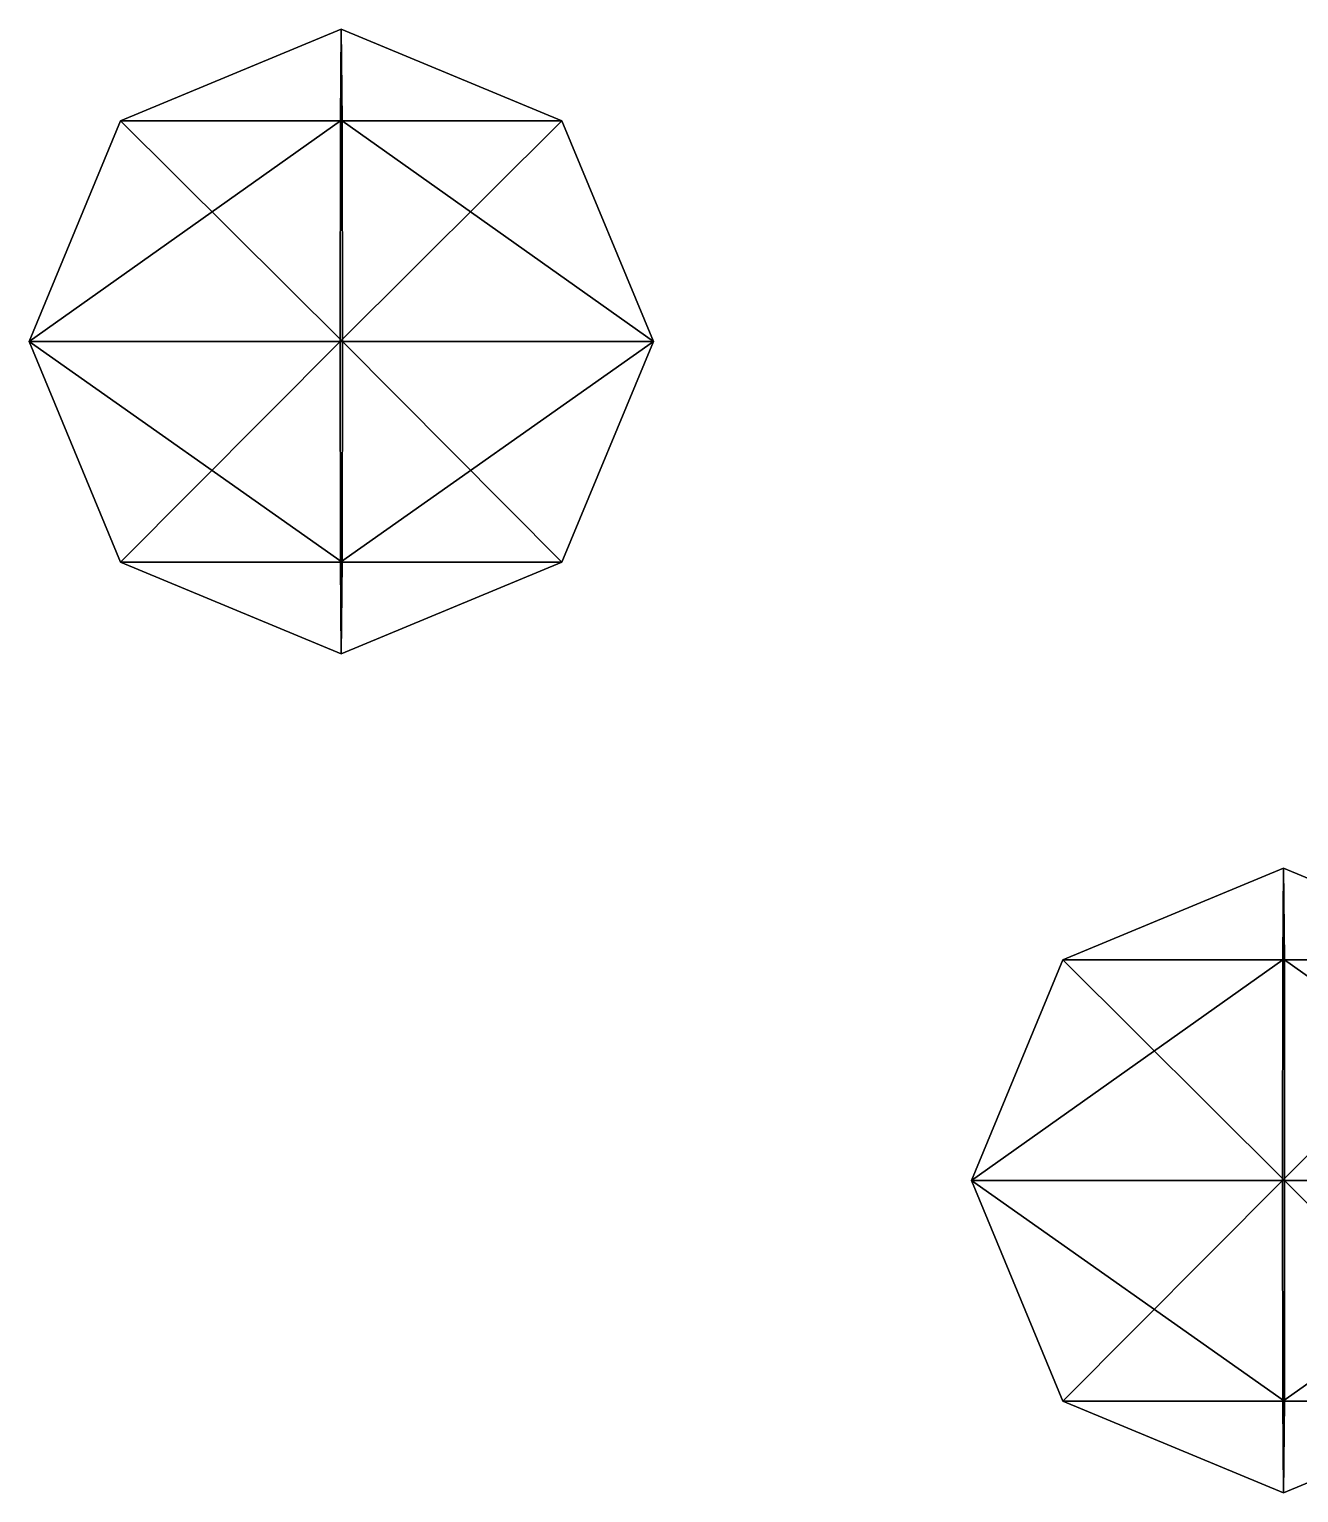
# Model space of a CAD drawing. Header units: metres. Extents: x -221 to 289, y -256 to 250.
# Drawn here: x 115.59 to 131.86, y 96.7 to 115.45 of the extents above; entities that cross this region are included whole.
import ezdxf

# ---------------------------------------------------------------- set-up
doc = ezdxf.new("R2010")
doc.units = ezdxf.units.M

msp = doc.modelspace()

# ---------------------------------------------------------------- linework, layer by layer
for p, q in [((119.58693, 115.450226, -654.08386), (116.758514, 114.278656, -654.0744)), ((119.58693, 115.450226, -654.08386), (119.57747, 114.278656, -656.9123)), ((119.58693, 115.450226, -654.08386), (122.415344, 114.278656, -654.0933)), ((119.58693, 115.450226, -654.08386), (119.59639, 114.278656, -651.25543)), ((116.758514, 114.278656, -654.0744), (115.58695, 111.450226, -654.0705)), ((119.57747, 114.278656, -656.9123), (115.58695, 111.450226, -654.0705)), ((119.59639, 114.278656, -651.25543), (116.758514, 114.278656, -654.0744)), ((116.758514, 114.278656, -654.0744), (119.57747, 114.278656, -656.9123)), ((116.758514, 114.278656, -654.0744), (119.6003, 111.450226, -650.08386)), ((119.57747, 114.278656, -656.9123), (119.57355, 111.450226, -658.08386)), ((122.415344, 114.278656, -654.0933), (119.57355, 111.450226, -658.08386)), ((119.57747, 114.278656, -656.9123), (122.415344, 114.278656, -654.0933)), ((122.415344, 114.278656, -654.0933), (119.59639, 114.278656, -651.25543)), ((119.59639, 114.278656, -651.25543), (123.58691, 111.450226, -654.0972)), ((119.59639, 114.278656, -651.25543), (119.6003, 111.450226, -650.08386)), ((122.415344, 114.278656, -654.0933), (123.58691, 111.450226, -654.0972)), ((119.6003, 111.450226, -650.08386), (115.58695, 111.450226, -654.0705)), ((115.58695, 111.450226, -654.0705), (119.57355, 111.450226, -658.08386)), ((115.58695, 111.450226, -654.0705), (119.59639, 108.621796, -651.25543)), ((115.58695, 111.450226, -654.0705), (116.758514, 108.621796, -654.0744)), ((119.57355, 111.450226, -658.08386), (116.758514, 108.621796, -654.0744)), ((119.57355, 111.450226, -658.08386), (123.58691, 111.450226, -654.0972)), ((119.57355, 111.450226, -658.08386), (119.57747, 108.621796, -656.9123)), ((123.58691, 111.450226, -654.0972), (119.57747, 108.621796, -656.9123)), ((119.6003, 111.450226, -650.08386), (119.59639, 108.621796, -651.25543)), ((123.58691, 111.450226, -654.0972), (119.6003, 111.450226, -650.08386)), ((119.6003, 111.450226, -650.08386), (122.415344, 108.621796, -654.0933)), ((123.58691, 111.450226, -654.0972), (122.415344, 108.621796, -654.0933)), ((119.59639, 108.621796, -651.25543), (116.758514, 108.621796, -654.0744)), ((116.758514, 108.621796, -654.0744), (119.57747, 108.621796, -656.9123)), ((116.758514, 108.621796, -654.0744), (119.58693, 107.450226, -654.08386)), ((119.57747, 108.621796, -656.9123), (122.415344, 108.621796, -654.0933)), ((119.57747, 108.621796, -656.9123), (119.58693, 107.450226, -654.08386)), ((122.415344, 108.621796, -654.0933), (119.58693, 107.450226, -654.08386)), ((119.59639, 108.621796, -651.25543), (119.58693, 107.450226, -654.08386)), ((122.415344, 108.621796, -654.0933), (119.59639, 108.621796, -651.25543)), ((131.66609, 104.70117, -673.323), (128.83768, 103.5296, -673.31354)), ((131.66609, 104.70117, -673.323), (131.65663, 103.5296, -676.1514)), ((131.66609, 104.70117, -673.323), (134.4945, 103.5296, -673.33246)), ((131.66609, 104.70117, -673.323), (131.67555, 103.5296, -670.49457)), ((128.83768, 103.5296, -673.31354), (127.666115, 100.70117, -673.30963)), ((131.65663, 103.5296, -676.1514), (127.666115, 100.70117, -673.30963)), ((131.67555, 103.5296, -670.49457), (128.83768, 103.5296, -673.31354)), ((128.83768, 103.5296, -673.31354), (131.65663, 103.5296, -676.1514)), ((128.83768, 103.5296, -673.31354), (131.67947, 100.70117, -669.323)), ((131.65663, 103.5296, -676.1514), (131.65271, 100.70117, -677.323)), ((134.4945, 103.5296, -673.33246), (131.65271, 100.70117, -677.323)), ((131.65663, 103.5296, -676.1514), (134.4945, 103.5296, -673.33246)), ((134.4945, 103.5296, -673.33246), (131.67555, 103.5296, -670.49457)), ((131.67555, 103.5296, -670.49457), (135.66608, 100.70117, -673.33636)), ((131.67555, 103.5296, -670.49457), (131.67947, 100.70117, -669.323)), ((131.67947, 100.70117, -669.323), (127.666115, 100.70117, -673.30963)), ((127.666115, 100.70117, -673.30963), (131.65271, 100.70117, -677.323)), ((127.666115, 100.70117, -673.30963), (131.67555, 97.87274, -670.49457)), ((127.666115, 100.70117, -673.30963), (128.83768, 97.87274, -673.31354)), ((131.65271, 100.70117, -677.323), (128.83768, 97.87274, -673.31354)), ((131.65271, 100.70117, -677.323), (135.66608, 100.70117, -673.33636)), ((131.65271, 100.70117, -677.323), (131.65663, 97.87274, -676.1514)), ((135.66608, 100.70117, -673.33636), (131.65663, 97.87274, -676.1514)), ((131.67947, 100.70117, -669.323), (131.67555, 97.87274, -670.49457)), ((135.66608, 100.70117, -673.33636), (131.67947, 100.70117, -669.323)), ((131.67947, 100.70117, -669.323), (134.4945, 97.87274, -673.33246)), ((131.67555, 97.87274, -670.49457), (128.83768, 97.87274, -673.31354)), ((128.83768, 97.87274, -673.31354), (131.65663, 97.87274, -676.1514)), ((128.83768, 97.87274, -673.31354), (131.66609, 96.70117, -673.323)), ((131.65663, 97.87274, -676.1514), (134.4945, 97.87274, -673.33246)), ((131.65663, 97.87274, -676.1514), (131.66609, 96.70117, -673.323)), ((134.4945, 97.87274, -673.33246), (131.66609, 96.70117, -673.323)), ((131.67555, 97.87274, -670.49457), (131.66609, 96.70117, -673.323)), ((134.4945, 97.87274, -673.33246), (131.67555, 97.87274, -670.49457))]:
    msp.add_line(p, q)
for points in [[(119.59639, 114.278656, -651.25543), (119.58693, 115.450226, -654.08386), (116.758514, 114.278656, -654.0744), (116.75861, 114.278755, -654.0743)], [(116.758514, 114.278656, -654.0744), (119.58693, 115.450226, -654.08386), (119.57747, 114.278656, -656.9123), (119.57757, 114.278755, -656.9122)], [(119.57747, 114.278656, -656.9123), (119.58693, 115.450226, -654.08386), (122.415344, 114.278656, -654.0933), (122.41544, 114.278755, -654.0932)], [(122.415344, 114.278656, -654.0933), (119.58693, 115.450226, -654.08386), (119.59639, 114.278656, -651.25543), (119.59649, 114.278755, -651.2553)], [(115.58695, 111.450226, -654.0705), (116.758514, 114.278656, -654.0744), (119.57747, 114.278656, -656.9123), (119.57757, 114.278755, -656.9122)], [(119.6003, 111.450226, -650.08386), (116.758514, 114.278656, -654.0744), (115.58695, 111.450226, -654.0705), (115.58705, 111.450325, -654.0704)], [(115.58695, 111.450226, -654.0705), (119.57747, 114.278656, -656.9123), (119.57355, 111.450226, -658.08386), (119.57365, 111.450325, -658.08374)], [(119.6003, 111.450226, -650.08386), (119.59639, 114.278656, -651.25543), (116.758514, 114.278656, -654.0744), (116.75861, 114.278755, -654.0743)], [(119.57355, 111.450226, -658.08386), (119.57747, 114.278656, -656.9123), (122.415344, 114.278656, -654.0933), (122.41544, 114.278755, -654.0932)], [(119.57355, 111.450226, -658.08386), (122.415344, 114.278656, -654.0933), (123.58691, 111.450226, -654.0972), (123.587006, 111.450325, -654.0971)], [(123.58691, 111.450226, -654.0972), (122.415344, 114.278656, -654.0933), (119.59639, 114.278656, -651.25543), (119.59649, 114.278755, -651.2553)], [(123.58691, 111.450226, -654.0972), (119.59639, 114.278656, -651.25543), (119.6003, 111.450226, -650.08386), (119.6004, 111.450325, -650.08374)], [(119.57355, 111.450226, -658.08386), (119.57355, 111.450226, -658.08386), (115.58695, 111.450226, -654.0705), (115.58705, 111.450325, -654.0704)], [(119.59639, 108.621796, -651.25543), (119.6003, 111.450226, -650.08386), (115.58695, 111.450226, -654.0705), (115.58705, 111.450325, -654.0704)], [(116.758514, 108.621796, -654.0744), (115.58695, 111.450226, -654.0705), (119.57355, 111.450226, -658.08386), (119.57365, 111.450325, -658.08374)], [(119.59639, 108.621796, -651.25543), (115.58695, 111.450226, -654.0705), (116.758514, 108.621796, -654.0744), (116.75861, 108.621895, -654.0743)], [(116.758514, 108.621796, -654.0744), (119.57355, 111.450226, -658.08386), (119.57747, 108.621796, -656.9123), (119.57757, 108.621895, -656.9122)], [(119.57747, 108.621796, -656.9123), (119.57355, 111.450226, -658.08386), (123.58691, 111.450226, -654.0972), (123.587006, 111.450325, -654.0971)], [(119.57747, 108.621796, -656.9123), (123.58691, 111.450226, -654.0972), (122.415344, 108.621796, -654.0933), (122.41544, 108.621895, -654.0932)], [(122.415344, 108.621796, -654.0933), (119.6003, 111.450226, -650.08386), (119.59639, 108.621796, -651.25543), (119.59649, 108.621895, -651.2553)], [(122.415344, 108.621796, -654.0933), (123.58691, 111.450226, -654.0972), (119.6003, 111.450226, -650.08386), (119.6004, 111.450325, -650.08374)], [(119.57747, 108.621796, -656.9123), (119.57747, 108.621796, -656.9123), (116.758514, 108.621796, -654.0744), (116.75861, 108.621895, -654.0743)], [(119.58693, 107.450226, -654.08386), (119.59639, 108.621796, -651.25543), (116.758514, 108.621796, -654.0744), (116.75861, 108.621895, -654.0743)], [(119.58693, 107.450226, -654.08386), (116.758514, 108.621796, -654.0744), (119.57747, 108.621796, -656.9123), (119.57757, 108.621895, -656.9122)], [(119.58693, 107.450226, -654.08386), (119.57747, 108.621796, -656.9123), (122.415344, 108.621796, -654.0933), (122.41544, 108.621895, -654.0932)], [(119.58693, 107.450226, -654.08386), (122.415344, 108.621796, -654.0933), (119.59639, 108.621796, -651.25543), (119.59649, 108.621895, -651.2553)], [(131.67555, 103.5296, -670.49457), (131.66609, 104.70117, -673.323), (128.83768, 103.5296, -673.31354), (128.83778, 103.5297, -673.3134)], [(128.83768, 103.5296, -673.31354), (131.66609, 104.70117, -673.323), (131.65663, 103.5296, -676.1514), (131.65674, 103.5297, -676.1513)], [(131.65663, 103.5296, -676.1514), (131.66609, 104.70117, -673.323), (134.4945, 103.5296, -673.33246), (134.49461, 103.5297, -673.33234)], [(134.4945, 103.5296, -673.33246), (131.66609, 104.70117, -673.323), (131.67555, 103.5296, -670.49457), (131.67566, 103.5297, -670.49445)], [(127.666115, 100.70117, -673.30963), (128.83768, 103.5296, -673.31354), (131.65663, 103.5296, -676.1514), (131.65674, 103.5297, -676.1513)], [(131.67947, 100.70117, -669.323), (128.83768, 103.5296, -673.31354), (127.666115, 100.70117, -673.30963), (127.666214, 100.70127, -673.3095)], [(127.666115, 100.70117, -673.30963), (131.65663, 103.5296, -676.1514), (131.65271, 100.70117, -677.323), (131.65282, 100.70127, -677.3229)], [(131.67947, 100.70117, -669.323), (131.67555, 103.5296, -670.49457), (128.83768, 103.5296, -673.31354), (128.83778, 103.5297, -673.3134)], [(131.65271, 100.70117, -677.323), (131.65663, 103.5296, -676.1514), (134.4945, 103.5296, -673.33246), (134.49461, 103.5297, -673.33234)], [(131.65271, 100.70117, -677.323), (134.4945, 103.5296, -673.33246), (135.66608, 100.70117, -673.33636), (135.66618, 100.70127, -673.33624)], [(135.66608, 100.70117, -673.33636), (134.4945, 103.5296, -673.33246), (131.67555, 103.5296, -670.49457), (131.67566, 103.5297, -670.49445)], [(135.66608, 100.70117, -673.33636), (131.67555, 103.5296, -670.49457), (131.67947, 100.70117, -669.323), (131.67958, 100.70127, -669.3229)], [(131.65271, 100.70117, -677.323), (131.65271, 100.70117, -677.323), (127.666115, 100.70117, -673.30963), (127.666214, 100.70127, -673.3095)], [(131.67555, 97.87274, -670.49457), (131.67947, 100.70117, -669.323), (127.666115, 100.70117, -673.30963), (127.666214, 100.70127, -673.3095)], [(128.83768, 97.87274, -673.31354), (127.666115, 100.70117, -673.30963), (131.65271, 100.70117, -677.323), (131.65282, 100.70127, -677.3229)], [(131.67555, 97.87274, -670.49457), (127.666115, 100.70117, -673.30963), (128.83768, 97.87274, -673.31354), (128.83778, 97.87284, -673.3134)], [(128.83768, 97.87274, -673.31354), (131.65271, 100.70117, -677.323), (131.65663, 97.87274, -676.1514), (131.65674, 97.87284, -676.1513)], [(131.65663, 97.87274, -676.1514), (131.65271, 100.70117, -677.323), (135.66608, 100.70117, -673.33636), (135.66618, 100.70127, -673.33624)], [(131.65663, 97.87274, -676.1514), (135.66608, 100.70117, -673.33636), (134.4945, 97.87274, -673.33246), (134.49461, 97.87284, -673.33234)], [(134.4945, 97.87274, -673.33246), (131.67947, 100.70117, -669.323), (131.67555, 97.87274, -670.49457), (131.67566, 97.87284, -670.49445)], [(134.4945, 97.87274, -673.33246), (135.66608, 100.70117, -673.33636), (131.67947, 100.70117, -669.323), (131.67958, 100.70127, -669.3229)], [(131.65663, 97.87274, -676.1514), (131.65663, 97.87274, -676.1514), (128.83768, 97.87274, -673.31354), (128.83778, 97.87284, -673.3134)], [(131.66609, 96.70117, -673.323), (131.67555, 97.87274, -670.49457), (128.83768, 97.87274, -673.31354), (128.83778, 97.87284, -673.3134)], [(131.66609, 96.70117, -673.323), (128.83768, 97.87274, -673.31354), (131.65663, 97.87274, -676.1514), (131.65674, 97.87284, -676.1513)], [(131.66609, 96.70117, -673.323), (131.65663, 97.87274, -676.1514), (134.4945, 97.87274, -673.33246), (134.49461, 97.87284, -673.33234)], [(131.66609, 96.70117, -673.323), (134.4945, 97.87274, -673.33246), (131.67555, 97.87274, -670.49457), (131.67566, 97.87284, -670.49445)]]:
    msp.add_3dface(points)

doc.saveas('drawing.dxf')
